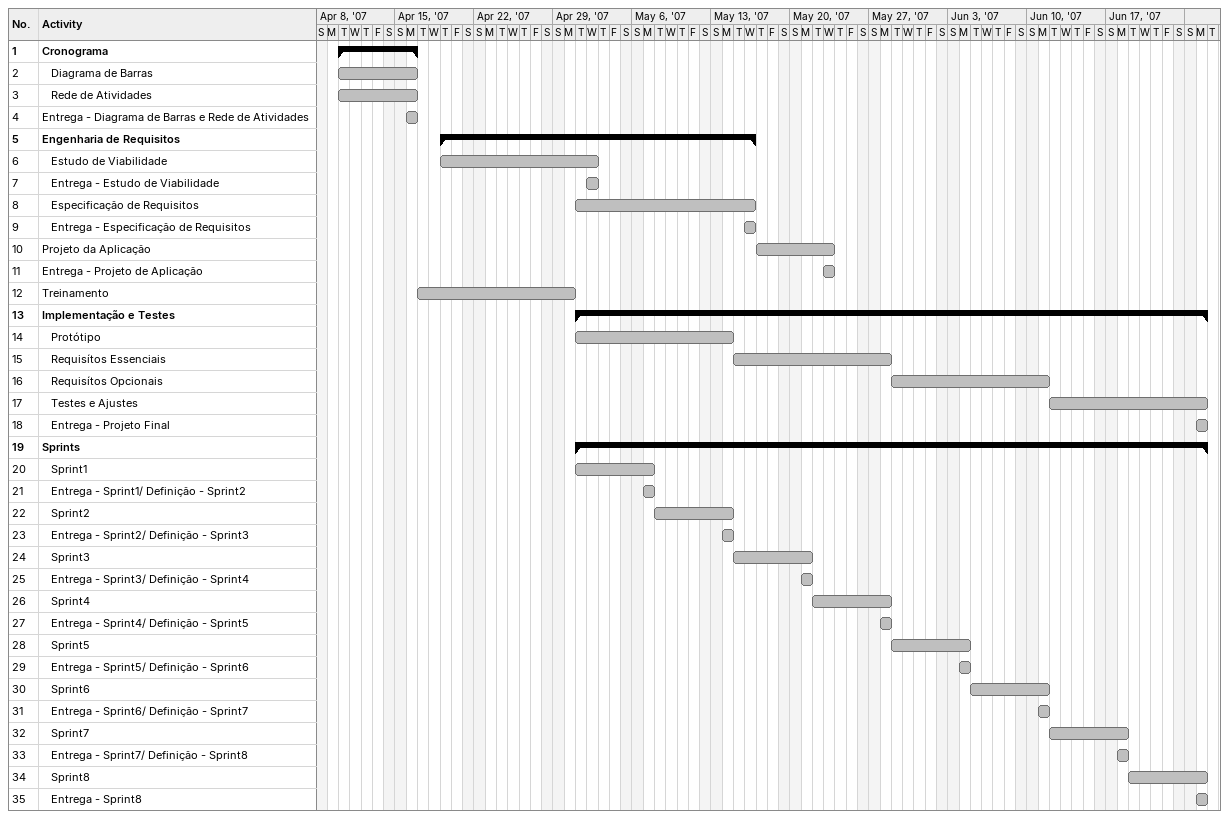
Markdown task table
| ID | Level | Task | Start | Finish |
|---|---|---|---|---|
| 1 | 1 | **Cronograma** | 2007-04-10 | 2007-04-16 |
| 2 | 2 | Diagrama de Barras | 2007-04-10 | 2007-04-16 |
| 3 | 2 | Rede de Atividades | 2007-04-10 | 2007-04-16 |
| 4 | 1 | Entrega - Diagrama de Barras e Rede de Atividades | 2007-04-16 | 2007-04-16 |
| 5 | 1 | **Engenharia de Requisitos** | 2007-04-19 | 2007-05-16 |
| 6 | 2 | Estudo de Viabilidade | 2007-04-19 | 2007-05-02 |
| 7 | 2 | Entrega - Estudo de Viabilidade | 2007-05-02 | 2007-05-02 |
| 8 | 2 | Especificação de Requisitos | 2007-05-01 | 2007-05-16 |
| 9 | 2 | Entrega - Especificação de Requisitos | 2007-05-16 | 2007-05-16 |
| 10 | 1 | Projeto da Aplicação | 2007-05-17 | 2007-05-23 |
| 11 | 1 | Entrega - Projeto de Aplicação | 2007-05-23 | 2007-05-23 |
| 12 | 1 | Treinamento | 2007-04-17 | 2007-04-30 |
| 13 | 1 | **Implementação e Testes** | 2007-05-01 | 2007-06-25 |
| 14 | 2 | Protótipo | 2007-05-01 | 2007-05-14 |
| 15 | 2 | Requisítos Essenciais | 2007-05-15 | 2007-05-28 |
| 16 | 2 | Requisítos Opcionais | 2007-05-29 | 2007-06-11 |
| 17 | 2 | Testes e Ajustes | 2007-06-12 | 2007-06-25 |
| 18 | 2 | Entrega - Projeto Final | 2007-06-25 | 2007-06-25 |
| 19 | 1 | **Sprints** | 2007-05-01 | 2007-06-25 |
| 20 | 2 | Sprint1 | 2007-05-01 | 2007-05-07 |
| 21 | 2 | Entrega - Sprint1/ Definição - Sprint2 | 2007-05-07 | 2007-05-07 |
| 22 | 2 | Sprint2 | 2007-05-08 | 2007-05-14 |
| 23 | 2 | Entrega - Sprint2/ Definição - Sprint3 | 2007-05-14 | 2007-05-14 |
| 24 | 2 | Sprint3 | 2007-05-15 | 2007-05-21 |
| 25 | 2 | Entrega - Sprint3/ Definição - Sprint4 | 2007-05-21 | 2007-05-21 |
| 26 | 2 | Sprint4 | 2007-05-22 | 2007-05-28 |
| 27 | 2 | Entrega - Sprint4/ Definição - Sprint5 | 2007-05-28 | 2007-05-28 |
| 28 | 2 | Sprint5 | 2007-05-29 | 2007-06-04 |
| 29 | 2 | Entrega - Sprint5/ Definição - Sprint6 | 2007-06-04 | 2007-06-04 |
| 30 | 2 | Sprint6 | 2007-06-05 | 2007-06-11 |
| 31 | 2 | Entrega - Sprint6/ Definição - Sprint7 | 2007-06-11 | 2007-06-11 |
| 32 | 2 | Sprint7 | 2007-06-12 | 2007-06-18 |
| 33 | 2 | Entrega - Sprint7/ Definição - Sprint8 | 2007-06-18 | 2007-06-18 |
| 34 | 2 | Sprint8 | 2007-06-19 | 2007-06-25 |
| 35 | 2 | Entrega - Sprint8 | 2007-06-25 | 2007-06-25 |
